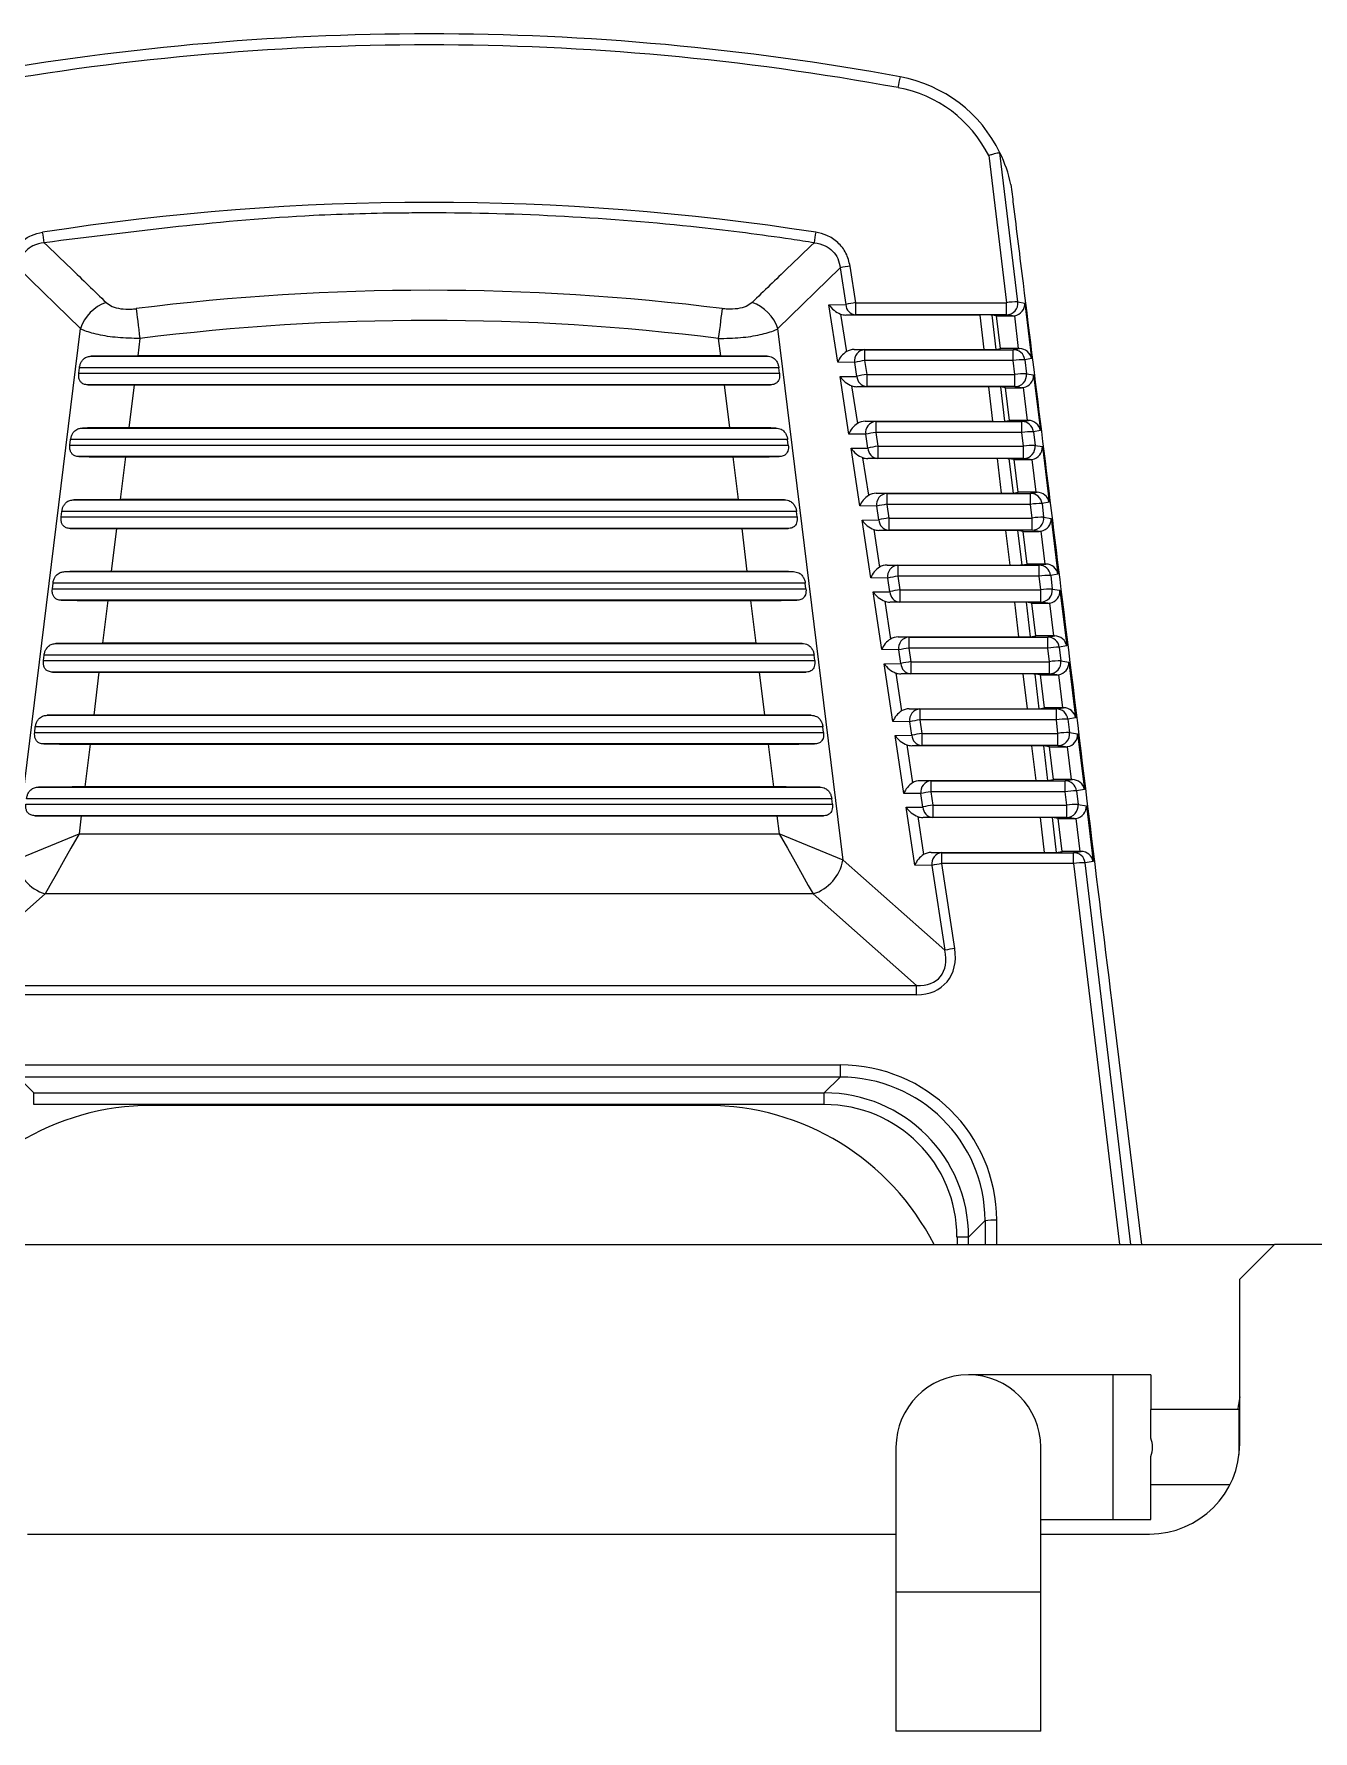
# Model space of a CAD drawing. Extents: x 8 to 113, y 0 to 87.
# Drawn here: x 48.665 to 49.769, y 40.439 to 41.904 of the extents above; entities that cross this region are included whole.
import ezdxf

# ---------------------------------------------------------------- set-up
doc = ezdxf.new("R2010")
doc.units = 0
doc.header["$MEASUREMENT"] = 0
doc.layers.add('OBJECT', color=7, linetype='CONTINUOUS')

msp = doc.modelspace()

# ---------------------------------------------------------------- linework, layer by layer
at = {"layer": 'OBJECT'}
for p, q in [((49.4892, 41.7987), (49.5044, 41.6717)), ((49.5143, 41.6724), (49.4989, 41.8011)), ((49.4989, 41.8011), (49.4989, 41.801)), ((48.7049, 41.6493), (48.651, 41.7017)), ((49.307, 41.6493), (49.3609, 41.7017)), ((49.3609, 41.7017), (49.3658, 41.6701)), ((49.3744, 41.6717), (49.3695, 41.7033)), ((49.3512, 41.6699), (49.3658, 41.6701)), ((49.3589, 41.6203), (49.3512, 41.6699)), ((49.3744, 41.6717), (49.5044, 41.6717)), ((49.3744, 41.6612), (49.3744, 41.6717)), ((49.5044, 41.6612), (49.5044, 41.6717)), ((49.5143, 41.6724), (49.5203, 41.6714)), ((49.5203, 41.6714), (49.5262, 41.6234)), ((49.3613, 41.6619), (49.3663, 41.6294)), ((49.3744, 41.6612), (49.3659, 41.661)), ((49.4818, 41.661), (49.3659, 41.661)), ((49.5044, 41.6612), (49.3744, 41.6612)), ((49.4854, 41.6313), (49.4818, 41.661)), ((49.4959, 41.6603), (49.4918, 41.661)), ((49.4918, 41.661), (49.4954, 41.6314)), ((49.4959, 41.6603), (49.5098, 41.6603)), ((49.4994, 41.632), (49.4959, 41.6603)), ((49.5098, 41.6603), (49.5044, 41.6612)), ((49.515, 41.632), (49.5116, 41.6604)), ((48.6486, 41.1905), (48.7049, 41.6493)), ((48.7562, 41.6407), (48.7543, 41.6257)), ((49.2557, 41.6407), (49.2576, 41.6257)), ((49.3634, 41.1905), (49.307, 41.6493)), ((48.7142, 41.6255), (49.2977, 41.6255)), ((49.2576, 41.6257), (48.7543, 41.6257)), ((49.3729, 41.6313), (49.382, 41.6311)), ((49.3729, 41.6313), (49.4854, 41.6313)), ((49.382, 41.6311), (49.382, 41.6217)), ((49.382, 41.6311), (49.5104, 41.6311)), ((49.382, 41.6217), (49.3839, 41.6097)), ((49.5104, 41.6217), (49.382, 41.6217)), ((49.4954, 41.6314), (49.4994, 41.632)), ((49.515, 41.632), (49.4994, 41.632)), ((49.5104, 41.6311), (49.5157, 41.632)), ((49.5104, 41.6217), (49.5104, 41.6311)), ((49.5118, 41.6097), (49.5104, 41.6217)), ((49.5262, 41.6234), (49.5203, 41.6224)), ((49.5203, 41.6224), (49.5218, 41.6104)), ((48.7034, 41.6108), (48.704, 41.6155)), ((48.7034, 41.6108), (49.3085, 41.6108)), ((49.3079, 41.6155), (48.704, 41.6155)), ((49.3085, 41.6108), (49.3079, 41.6155)), ((49.3735, 41.6201), (49.3589, 41.6203)), ((49.3608, 41.6079), (49.3753, 41.6081)), ((49.3684, 41.5583), (49.3608, 41.6079)), ((49.3753, 41.6081), (49.3735, 41.6201)), ((49.3839, 41.6097), (49.3839, 41.5992)), ((49.3839, 41.6097), (49.5118, 41.6097)), ((49.5118, 41.5992), (49.5118, 41.6097)), ((49.5218, 41.6104), (49.5279, 41.6094)), ((49.5279, 41.6094), (49.5338, 41.5614)), ((49.3007, 41.6008), (48.7112, 41.6008)), ((48.7513, 41.6007), (48.7467, 41.5637)), ((48.7513, 41.6007), (49.2607, 41.6007)), ((49.2607, 41.6007), (49.2652, 41.5637)), ((49.3708, 41.5999), (49.3758, 41.5674)), ((49.3839, 41.5992), (49.3754, 41.5991)), ((49.4893, 41.5991), (49.3754, 41.5991)), ((49.5118, 41.5992), (49.3839, 41.5992)), ((49.4928, 41.5693), (49.4893, 41.5991)), ((49.5036, 41.5983), (49.4993, 41.599)), ((49.4993, 41.599), (49.5028, 41.5693)), ((49.5036, 41.5983), (49.5174, 41.5983)), ((49.507, 41.57), (49.5036, 41.5983)), ((49.5174, 41.5983), (49.5118, 41.5992)), ((49.5227, 41.57), (49.5192, 41.5984)), ((48.7066, 41.5635), (49.3053, 41.5635)), ((49.2652, 41.5637), (48.7467, 41.5637)), ((49.3825, 41.5693), (49.3916, 41.5691)), ((49.3825, 41.5693), (49.4928, 41.5693)), ((49.3916, 41.5691), (49.3916, 41.5596)), ((49.3916, 41.5691), (49.5179, 41.5691)), ((49.5028, 41.5693), (49.507, 41.57)), ((49.5227, 41.57), (49.507, 41.57)), ((49.5179, 41.5691), (49.5234, 41.57)), ((49.5179, 41.5596), (49.5179, 41.5691)), ((48.6958, 41.5488), (48.6964, 41.5535)), ((48.6958, 41.5488), (49.3161, 41.5488)), ((49.3155, 41.5535), (48.6964, 41.5535)), ((49.3161, 41.5488), (49.3155, 41.5535)), ((49.383, 41.5581), (49.3684, 41.5583)), ((49.3848, 41.5462), (49.383, 41.5581)), ((49.3916, 41.5596), (49.3934, 41.5478)), ((49.5179, 41.5596), (49.3916, 41.5596)), ((49.3934, 41.5478), (49.3934, 41.5372)), ((49.3934, 41.5478), (49.5193, 41.5478)), ((49.5193, 41.5478), (49.5179, 41.5596)), ((49.5193, 41.5372), (49.5193, 41.5478)), ((49.5338, 41.5614), (49.5278, 41.5603)), ((49.5278, 41.5603), (49.5292, 41.5484)), ((49.5292, 41.5484), (49.5355, 41.5474)), ((49.5355, 41.5474), (49.5414, 41.4994)), ((49.3083, 41.5388), (48.7036, 41.5388)), ((48.7437, 41.5387), (48.7391, 41.5017)), ((48.7437, 41.5387), (49.2683, 41.5387)), ((49.2683, 41.5387), (49.2728, 41.5017)), ((49.3703, 41.546), (49.3848, 41.5462)), ((49.3779, 41.4963), (49.3703, 41.546)), ((49.3803, 41.5379), (49.3853, 41.5054)), ((49.3934, 41.5372), (49.3849, 41.5371)), ((49.4967, 41.5371), (49.3849, 41.5371)), ((49.5193, 41.5372), (49.3934, 41.5372)), ((49.5003, 41.5072), (49.4967, 41.5371)), ((49.5112, 41.5363), (49.5067, 41.537)), ((49.5067, 41.537), (49.5103, 41.5073)), ((49.5112, 41.5363), (49.525, 41.5363)), ((49.5146, 41.508), (49.5112, 41.5363)), ((49.525, 41.5363), (49.5193, 41.5372)), ((49.5303, 41.508), (49.5268, 41.5364)), ((49.392, 41.5072), (49.4011, 41.5071)), ((49.392, 41.5072), (49.5003, 41.5072)), ((49.4011, 41.5071), (49.4011, 41.4976)), ((49.4011, 41.5071), (49.5253, 41.5071)), ((49.5103, 41.5073), (49.5146, 41.508)), ((49.5303, 41.508), (49.5146, 41.508)), ((49.5253, 41.5071), (49.531, 41.508)), ((49.5253, 41.4976), (49.5253, 41.5071)), ((48.6882, 41.4868), (48.6888, 41.4915)), ((49.3232, 41.4915), (48.6888, 41.4915)), ((48.699, 41.5015), (49.3129, 41.5015)), ((49.2728, 41.5017), (48.7391, 41.5017)), ((49.3237, 41.4868), (49.3232, 41.4915)), ((49.3925, 41.496), (49.3779, 41.4963)), ((49.3943, 41.4842), (49.3925, 41.496)), ((49.4011, 41.4976), (49.4029, 41.4858)), ((49.5253, 41.4976), (49.4011, 41.4976)), ((49.5267, 41.4858), (49.5253, 41.4976)), ((49.5414, 41.4994), (49.5352, 41.4983)), ((49.5352, 41.4983), (49.5366, 41.4865)), ((48.6882, 41.4868), (49.3237, 41.4868)), ((49.316, 41.4768), (48.696, 41.4768)), ((48.736, 41.4767), (48.7315, 41.4397)), ((48.736, 41.4767), (49.2759, 41.4767)), ((49.2759, 41.4767), (49.2804, 41.4397)), ((49.3798, 41.484), (49.3943, 41.4842)), ((49.3874, 41.4342), (49.3798, 41.484)), ((49.3899, 41.4759), (49.3949, 41.4433)), ((49.4029, 41.4753), (49.3944, 41.4751)), ((49.5041, 41.4751), (49.3944, 41.4751)), ((49.4029, 41.4858), (49.4029, 41.4753)), ((49.4029, 41.4858), (49.5267, 41.4858)), ((49.5267, 41.4753), (49.4029, 41.4753)), ((49.5077, 41.4452), (49.5041, 41.4751)), ((49.5188, 41.4743), (49.5141, 41.4751)), ((49.5141, 41.4751), (49.5177, 41.4453)), ((49.5188, 41.4743), (49.5327, 41.4743)), ((49.5223, 41.446), (49.5188, 41.4743)), ((49.5267, 41.4753), (49.5267, 41.4858)), ((49.5327, 41.4743), (49.5267, 41.4753)), ((49.5379, 41.446), (49.5344, 41.4744)), ((49.5366, 41.4865), (49.5431, 41.4854)), ((49.5431, 41.4854), (49.549, 41.4374)), ((49.4015, 41.4452), (49.4106, 41.4451)), ((49.4015, 41.4452), (49.5077, 41.4452)), ((49.4106, 41.4451), (49.4106, 41.4356)), ((49.4106, 41.4451), (49.5327, 41.4451)), ((49.5177, 41.4453), (49.5223, 41.446)), ((49.5379, 41.446), (49.5223, 41.446)), ((49.5327, 41.4451), (49.5386, 41.446)), ((49.5327, 41.4356), (49.5327, 41.4451)), ((48.6914, 41.4395), (49.3205, 41.4395)), ((49.2804, 41.4397), (48.7315, 41.4397)), ((49.402, 41.434), (49.3874, 41.4342)), ((49.4038, 41.4222), (49.402, 41.434)), ((49.4106, 41.4356), (49.4124, 41.4238)), ((49.5327, 41.4356), (49.4106, 41.4356)), ((49.5342, 41.4238), (49.5327, 41.4356)), ((49.549, 41.4374), (49.5427, 41.4363)), ((49.5427, 41.4363), (49.5441, 41.4245)), ((48.6806, 41.4248), (48.6812, 41.4295)), ((48.6806, 41.4248), (49.3314, 41.4248)), ((49.3308, 41.4295), (48.6812, 41.4295)), ((49.3314, 41.4248), (49.3308, 41.4295)), ((49.3893, 41.422), (49.4038, 41.4222)), ((49.3969, 41.3722), (49.3893, 41.422)), ((49.4124, 41.4238), (49.4124, 41.4133)), ((49.4124, 41.4238), (49.5342, 41.4238)), ((49.5342, 41.4133), (49.5342, 41.4238)), ((49.5441, 41.4245), (49.5507, 41.4234)), ((49.5507, 41.4234), (49.5566, 41.3754)), ((49.3236, 41.4148), (48.6884, 41.4148)), ((48.7284, 41.4147), (48.7239, 41.3777)), ((48.7284, 41.4147), (49.2835, 41.4147)), ((49.2835, 41.4147), (49.288, 41.3777)), ((49.3994, 41.414), (49.4044, 41.3813)), ((49.4124, 41.4133), (49.404, 41.4132)), ((49.5116, 41.4132), (49.404, 41.4132)), ((49.5342, 41.4133), (49.4124, 41.4133)), ((49.5152, 41.3832), (49.5116, 41.4132)), ((49.5264, 41.4123), (49.5216, 41.4131)), ((49.5216, 41.4131), (49.5251, 41.3833)), ((49.5264, 41.4123), (49.5403, 41.4123)), ((49.5299, 41.384), (49.5264, 41.4123)), ((49.5403, 41.4123), (49.5342, 41.4133)), ((49.5455, 41.384), (49.542, 41.4124)), ((48.6838, 41.3775), (49.3281, 41.3775)), ((49.288, 41.3777), (48.7239, 41.3777)), ((49.4115, 41.372), (49.3969, 41.3722)), ((49.411, 41.3832), (49.4201, 41.383)), ((49.411, 41.3832), (49.5152, 41.3832)), ((49.4133, 41.3603), (49.4115, 41.372)), ((49.4201, 41.383), (49.4201, 41.3736)), ((49.4201, 41.383), (49.5402, 41.383)), ((49.4201, 41.3736), (49.4219, 41.3618)), ((49.5402, 41.3736), (49.4201, 41.3736)), ((49.5251, 41.3833), (49.5299, 41.384)), ((49.5455, 41.384), (49.5299, 41.384)), ((49.5402, 41.383), (49.5462, 41.384)), ((49.5402, 41.3736), (49.5402, 41.383)), ((49.5416, 41.3618), (49.5402, 41.3736)), ((49.5566, 41.3754), (49.5501, 41.3743)), ((49.5501, 41.3743), (49.5515, 41.3625)), ((48.673, 41.3628), (48.6735, 41.3675)), ((48.673, 41.3628), (49.339, 41.3628)), ((49.3384, 41.3675), (48.6735, 41.3675)), ((49.339, 41.3628), (49.3384, 41.3675)), ((49.3988, 41.36), (49.4133, 41.3603)), ((49.4065, 41.3102), (49.3988, 41.36)), ((49.4219, 41.3618), (49.4219, 41.3513)), ((49.4219, 41.3618), (49.5416, 41.3618)), ((49.5416, 41.3513), (49.5416, 41.3618)), ((49.5515, 41.3625), (49.5583, 41.3614)), ((49.5583, 41.3614), (49.5642, 41.3134)), ((49.3312, 41.3528), (48.6808, 41.3528)), ((48.7208, 41.3527), (48.7163, 41.3157)), ((48.7208, 41.3527), (49.2911, 41.3527)), ((49.2911, 41.3527), (49.2957, 41.3157)), ((49.4089, 41.352), (49.4139, 41.3193)), ((49.4219, 41.3513), (49.4135, 41.3512)), ((49.519, 41.3512), (49.4135, 41.3512)), ((49.5416, 41.3513), (49.4219, 41.3513)), ((49.5226, 41.3211), (49.519, 41.3512)), ((49.534, 41.3503), (49.529, 41.3511)), ((49.529, 41.3511), (49.5326, 41.3212)), ((49.534, 41.3503), (49.5479, 41.3503)), ((49.5375, 41.322), (49.534, 41.3503)), ((49.5479, 41.3503), (49.5416, 41.3513)), ((49.5531, 41.322), (49.5496, 41.3504)), ((48.6762, 41.3155), (49.3358, 41.3155)), ((49.2957, 41.3157), (48.7163, 41.3157)), ((49.4205, 41.3211), (49.4297, 41.321)), ((49.4205, 41.3211), (49.5226, 41.3211)), ((49.4297, 41.321), (49.4297, 41.3115)), ((49.4297, 41.321), (49.5476, 41.321)), ((49.5326, 41.3212), (49.5375, 41.322)), ((49.5531, 41.322), (49.5375, 41.322)), ((49.5476, 41.321), (49.5538, 41.322)), ((49.5476, 41.3115), (49.5476, 41.321)), ((49.5642, 41.3134), (49.5575, 41.3122)), ((48.6654, 41.3008), (48.6659, 41.3055)), ((48.6654, 41.3008), (49.3466, 41.3008)), ((49.346, 41.3055), (48.6659, 41.3055)), ((49.3466, 41.3008), (49.346, 41.3055)), ((49.4211, 41.3099), (49.4065, 41.3102)), ((49.4228, 41.2983), (49.4211, 41.3099)), ((49.4297, 41.3115), (49.4314, 41.2999)), ((49.5476, 41.3115), (49.4297, 41.3115)), ((49.4314, 41.2999), (49.4314, 41.2893)), ((49.4314, 41.2999), (49.549, 41.2999)), ((49.549, 41.2999), (49.5476, 41.3115)), ((49.549, 41.2893), (49.549, 41.2999)), ((49.5575, 41.3122), (49.5589, 41.3006)), ((49.5589, 41.3006), (49.5659, 41.2994)), ((49.5659, 41.2994), (49.5718, 41.2514)), ((49.3388, 41.2908), (48.6731, 41.2908)), ((48.7132, 41.2907), (48.7087, 41.2537)), ((48.7132, 41.2907), (49.2987, 41.2907)), ((49.2987, 41.2907), (49.3033, 41.2537)), ((49.4083, 41.2981), (49.4228, 41.2983)), ((49.416, 41.2481), (49.4083, 41.2981)), ((49.4184, 41.29), (49.4234, 41.2573)), ((49.4314, 41.2893), (49.423, 41.2892)), ((49.5264, 41.2892), (49.423, 41.2892)), ((49.549, 41.2893), (49.4314, 41.2893)), ((49.5301, 41.2591), (49.5264, 41.2892)), ((49.5416, 41.2883), (49.5364, 41.2891)), ((49.5364, 41.2891), (49.54, 41.2592)), ((49.5416, 41.2883), (49.5555, 41.2883)), ((49.5451, 41.26), (49.5416, 41.2883)), ((49.5555, 41.2883), (49.549, 41.2893)), ((49.5607, 41.26), (49.5572, 41.2884)), ((49.4301, 41.2591), (49.4392, 41.259)), ((49.4301, 41.2591), (49.5301, 41.2591)), ((49.4392, 41.259), (49.4392, 41.2495)), ((49.4392, 41.259), (49.5551, 41.259)), ((49.54, 41.2592), (49.5451, 41.26)), ((49.5607, 41.26), (49.5451, 41.26)), ((49.5551, 41.259), (49.5614, 41.26)), ((49.5551, 41.2495), (49.5551, 41.259)), ((49.3536, 41.2435), (48.6583, 41.2435)), ((48.6686, 41.2535), (49.3434, 41.2535)), ((49.3033, 41.2537), (48.7087, 41.2537)), ((49.3542, 41.2388), (49.3536, 41.2435)), ((49.4306, 41.2479), (49.416, 41.2481)), ((49.4324, 41.2363), (49.4306, 41.2479)), ((49.4392, 41.2495), (49.441, 41.2379)), ((49.5551, 41.2495), (49.4392, 41.2495)), ((49.5565, 41.2379), (49.5551, 41.2495)), ((49.5718, 41.2514), (49.565, 41.2502)), ((49.565, 41.2502), (49.5664, 41.2386)), ((48.6577, 41.2388), (49.3542, 41.2388)), ((49.3464, 41.2288), (48.6655, 41.2288)), ((48.7056, 41.2287), (48.7037, 41.2133)), ((48.7056, 41.2287), (49.3063, 41.2287)), ((49.3063, 41.2287), (49.3082, 41.2133)), ((49.4178, 41.2361), (49.4324, 41.2363)), ((49.4255, 41.1861), (49.4178, 41.2361)), ((49.4279, 41.2281), (49.4329, 41.1952)), ((49.441, 41.2274), (49.4325, 41.2272)), ((49.5339, 41.2272), (49.4325, 41.2272)), ((49.441, 41.2379), (49.441, 41.2274)), ((49.441, 41.2379), (49.5565, 41.2379)), ((49.5565, 41.2274), (49.441, 41.2274)), ((49.5375, 41.1971), (49.5339, 41.2272)), ((49.5492, 41.2263), (49.5439, 41.2272)), ((49.5439, 41.2272), (49.5475, 41.1972)), ((49.5492, 41.2263), (49.5631, 41.2263)), ((49.5527, 41.198), (49.5492, 41.2263)), ((49.5565, 41.2274), (49.5565, 41.2379)), ((49.5631, 41.2263), (49.5565, 41.2274)), ((49.5683, 41.198), (49.5648, 41.2264)), ((49.5664, 41.2386), (49.5736, 41.2374)), ((49.5736, 41.2374), (49.5795, 41.1894)), ((48.6486, 41.1905), (48.7037, 41.2133)), ((48.7037, 41.2133), (49.3082, 41.2133)), ((49.3634, 41.1905), (49.3082, 41.2133)), ((49.4396, 41.1971), (49.4487, 41.1969)), ((49.4396, 41.1971), (49.5375, 41.1971)), ((49.4487, 41.1875), (49.4487, 41.1969)), ((49.4487, 41.1969), (49.5625, 41.1969)), ((49.5475, 41.1972), (49.5527, 41.198)), ((49.5683, 41.198), (49.5527, 41.198)), ((49.5625, 41.1969), (49.569, 41.198)), ((49.5625, 41.1875), (49.5625, 41.1969)), ((49.4513, 41.1127), (49.3634, 41.1905)), ((49.4401, 41.1859), (49.4255, 41.1861)), ((49.4401, 41.1859), (49.4513, 41.1127)), ((49.4599, 41.1143), (49.4487, 41.1875)), ((49.5625, 41.1875), (49.4487, 41.1875)), ((49.5625, 41.1875), (49.602, 40.8587)), ((49.5795, 41.1894), (49.5724, 41.1882)), ((49.612, 40.8587), (49.5724, 41.1882)), ((48.6743, 41.1614), (48.585, 41.0823)), ((49.3376, 41.1614), (48.6743, 41.1614)), ((49.3376, 41.1614), (49.4269, 41.0823)), ((48.585, 41.0823), (49.4269, 41.0823)), ((49.4269, 41.0742), (49.4269, 41.0823)), ((49.4269, 41.0742), (48.585, 41.0742)), ((49.5955, 41.0673), (49.6211, 40.8587)), ((48.651, 41.0137), (49.361, 41.0137)), ((49.361, 41.0137), (49.361, 41.0032)), ((49.361, 41.0032), (48.651, 41.0032)), ((48.651, 41.0032), (48.6647, 40.9895)), ((49.361, 41.0032), (49.3472, 40.9895)), ((48.6647, 40.9895), (49.3472, 40.9895)), ((48.6647, 40.9795), (48.6647, 40.9895)), ((49.3472, 40.9795), (48.6647, 40.9795)), ((49.246, 40.9787), (48.766, 40.9787)), ((49.3472, 40.9795), (49.3472, 40.9895)), ((49.4718, 40.8649), (49.4861, 40.8793)), ((49.4861, 40.8793), (49.4862, 40.8587)), ((49.4962, 40.8587), (49.4961, 40.8798)), ((49.4718, 40.8649), (49.4618, 40.8649)), ((49.4618, 40.8649), (49.4618, 40.8587)), ((49.4718, 40.8587), (49.4718, 40.8649)), ((48.626, 40.8587), (49.736, 40.8587)), ((49.736, 40.8587), (49.706, 40.8287)), ((50.6069, 40.8587), (49.736, 40.8587)), ((49.706, 40.6867), (49.706, 40.8287)), ((49.5966, 40.7462), (49.4716, 40.7462)), ((49.6291, 40.7462), (49.5966, 40.7462)), ((49.5966, 40.6212), (49.5966, 40.7462)), ((49.6291, 40.7462), (49.6291, 40.7162)), ((49.6291, 40.6916), (49.6291, 40.7162)), ((49.7054, 40.7162), (49.6291, 40.7162)), ((49.7054, 40.6773), (49.7054, 40.7162)), ((49.4091, 40.6837), (49.4091, 40.5587)), ((49.5341, 40.5587), (49.5341, 40.6837)), ((49.6291, 40.6512), (49.6291, 40.6758)), ((49.6974, 40.6512), (49.6291, 40.6512)), ((49.6291, 40.6212), (49.6291, 40.6512)), ((49.5341, 40.6212), (49.5966, 40.6212)), ((49.5966, 40.6212), (49.6291, 40.6212)), ((48.6591, 40.6087), (49.4091, 40.6087)), ((49.5341, 40.6087), (49.628, 40.6087)), ((49.4091, 40.5587), (49.4091, 40.4387)), ((49.4716, 40.5587), (49.4091, 40.5587)), ((49.5341, 40.5587), (49.4716, 40.5587)), ((49.5341, 40.4387), (49.5341, 40.5587)), ((49.4716, 40.4387), (49.4091, 40.4387)), ((49.5341, 40.4387), (49.4716, 40.4387))]:
    msp.add_line(p, q, dxfattribs=at)
at = {"layer": 'OBJECT', "flags": 128}
for points in [[(48.7529, 41.6665), (48.7532, 41.6643), (48.7535, 41.6618), (48.7539, 41.6588), (48.7543, 41.6556), (48.7548, 41.6521), (48.7552, 41.6484), (48.7557, 41.6446), (48.7562, 41.6407)], [(49.259, 41.6665), (49.2587, 41.6643), (49.2584, 41.6618), (49.258, 41.6588), (49.2576, 41.6556), (49.2572, 41.6521), (49.2567, 41.6484), (49.2562, 41.6446), (49.2557, 41.6407)], [(48.7037, 41.2133), (48.6967, 41.2008), (48.6899, 41.1889), (48.6838, 41.178), (48.6785, 41.1687), (48.6743, 41.1614)], [(49.3082, 41.2133), (49.3153, 41.2008), (49.322, 41.1889), (49.3282, 41.178), (49.3334, 41.1687), (49.3376, 41.1614)]]:
    msp.add_lwpolyline(points, dxfattribs=at)
at = {"layer": 'OBJECT'}
for centre, radius, start, end in [((49.006, 39.6537), 2.25, 79.5863, 100.4137), ((49.006, 39.6542), 2.24, 79.5863, 100.4137), ((49.6511, 41.8155), 0.2439, 167.8963, 170.1241), ((49.391, 41.7491), 0.11, 26.7863, 79.5863), ((49.391, 41.7486), 0.12, 25.9218, 79.5863), ((49.391, 41.7486), 0.12, 12.1071, 25.9218), ((47.9335, 41.6161), 0.7478, 8.2522, 8.9557), ((50.0785, 41.6161), 0.7478, 171.0443, 171.7478), ((49.3858, 41.591), 0.1135, 98.2264, 102.6392), ((49.006, 39.6537), 2.0287, 82.8353, 97.1647), ((48.739, 41.6379), 0.036, 109.3269, 161.5398), ((49.2729, 41.6379), 0.036, 18.4602, 70.6731), ((49.3906, 41.5594), 0.1135, 98.226, 102.6396), ((49.375, 41.6704), 0.00928, 181.9162, 265.8072), ((49.5131, 41.6187), 0.0537, 88.6732, 99.288), ((49.5044, 41.6712), 0.01, 270.078, 6.9898), ((49.006, 39.6537), 2.0027, 82.8353, 97.1647), ((49.3829, 41.6216), 0.0096, 95.3139, 188.9534), ((49.3983, 41.5094), 0.1135, 98.2261, 102.6396), ((49.5104, 41.6212), 0.01, 6.9758, 89.9377), ((49.5191, 41.5687), 0.0537, 88.6741, 99.2875), ((49.4001, 41.4974), 0.1135, 98.2264, 102.6398), ((49.3846, 41.6085), 0.00928, 181.9162, 265.8074), ((49.5118, 41.6092), 0.01, 270.0777, 6.9901), ((49.5205, 41.5567), 0.0537, 88.6744, 99.2868), ((49.3925, 41.5596), 0.0096, 95.3136, 188.9535), ((49.5178, 41.5591), 0.01, 6.9752, 89.9383), ((49.4078, 41.4473), 0.1135, 98.2266, 102.6391), ((49.4096, 41.4354), 0.1135, 98.2262, 102.6395), ((49.5265, 41.5066), 0.0537, 88.6733, 99.2879), ((49.5279, 41.4947), 0.0537, 88.6741, 99.2873), ((49.5193, 41.5472), 0.01, 270.0777, 6.99), ((49.3941, 41.5465), 0.00928, 181.9162, 265.8073), ((49.402, 41.4975), 0.0096, 95.3138, 188.9534), ((49.5253, 41.4971), 0.01, 6.9758, 89.9379), ((49.4173, 41.3853), 0.1135, 98.2263, 102.6394), ((49.534, 41.4446), 0.0537, 88.6738, 99.2873), ((49.4191, 41.3735), 0.1135, 98.2263, 102.6395), ((49.4036, 41.4845), 0.00928, 181.9162, 265.8073), ((49.5267, 41.4853), 0.01, 270.0777, 6.99), ((49.5354, 41.4328), 0.0537, 88.6739, 99.2873), ((49.4115, 41.4355), 0.0096, 95.3139, 188.9533), ((49.5327, 41.4351), 0.01, 6.9756, 89.9381), ((49.4269, 41.3232), 0.1135, 98.2266, 102.6393), ((49.5414, 41.3826), 0.0537, 88.6742, 99.287), ((49.4287, 41.3115), 0.1135, 98.2263, 102.6394), ((49.4131, 41.4225), 0.00928, 181.916, 265.8075), ((49.5341, 41.4233), 0.01, 270.0777, 6.99), ((49.5428, 41.3708), 0.0537, 88.6737, 99.2875), ((49.421, 41.3735), 0.0096, 95.3138, 188.9534), ((49.4364, 41.2612), 0.1135, 98.2263, 102.6394), ((49.5402, 41.373), 0.01, 6.9756, 89.9381), ((49.5489, 41.3205), 0.0537, 88.674, 99.2871), ((49.4382, 41.2495), 0.1135, 98.2262, 102.6396), ((49.4226, 41.3606), 0.00928, 181.9162, 265.8073), ((49.5416, 41.3613), 0.01, 270.0777, 6.9898), ((49.5503, 41.3088), 0.0537, 88.674, 99.2873), ((49.4305, 41.3114), 0.0096, 95.3139, 188.9533), ((49.5476, 41.311), 0.01, 6.9756, 89.9381), ((49.4459, 41.1992), 0.1135, 98.2265, 102.6393), ((49.4477, 41.1875), 0.1135, 98.2263, 102.6396), ((49.5563, 41.2585), 0.0537, 88.6741, 99.2871), ((49.549, 41.2993), 0.01, 270.0777, 6.9898), ((49.5577, 41.2469), 0.0537, 88.674, 99.2872), ((49.4321, 41.2986), 0.00928, 181.9161, 265.8071), ((49.4401, 41.2494), 0.0096, 95.3138, 188.9534), ((49.5551, 41.249), 0.01, 6.9756, 89.9381), ((49.4554, 41.1372), 0.1135, 98.2263, 102.6395), ((49.5637, 41.1965), 0.0537, 88.674, 99.2872), ((49.4572, 41.1256), 0.1135, 98.2263, 102.6395), ((49.4416, 41.2366), 0.00928, 181.9162, 265.8073), ((49.5564, 41.2374), 0.01, 270.0777, 6.9898), ((49.5651, 41.1849), 0.0537, 88.674, 99.2872), ((49.4496, 41.1874), 0.0096, 95.3137, 188.9537), ((49.5625, 41.187), 0.01, 6.9756, 89.9382), ((48.6854, 41.1971), 0.0374, 190.184, 252.8161), ((49.3265, 41.1971), 0.0374, 287.1839, 349.816), ((49.4649, 41.0751), 0.1135, 98.2263, 102.6396), ((49.5712, 41.1345), 0.0537, 88.674, 99.2872), ((49.4762, 41.0019), 0.1135, 98.2263, 102.6395), ((48.766, 40.7587), 0.22, 90, 152.9643), ((49.246, 40.7587), 0.22, 27.0357, 90), ((49.4941, 40.822), 0.0578, 88.0801, 97.9797), ((49.4716, 40.6837), 0.0625, 90, 180), ((49.4716, 40.6837), 0.0625, 0, 90), ((49.628, 40.6867), 0.078, 270, 0)]:
    msp.add_arc(centre, radius, start, end, dxfattribs=at)
for centre, major_axis, ratio, start_param, end_param in [((49.006, 39.588), (0, 2.1703), 0.999535, 6.128671, 6.4377), ((49.3598, 41.671), (0.00979, -0.00828), 0.557988, 4.235556, 5.289967), ((49.5104, 41.6702), (0.00734, 0.00707), 0.946913, 4.094356, 5.612792), ((49.3656, 41.671), (0.0115, -0.0009), 0.862782, 4.392937, 4.799198), ((49.4818, 41.661), (0.0101, 0), 0.008673, 0.053472, 1.565554), ((49.5098, 41.6703), (0.00989, -0.0016), 0.998514, 4.873219, 5.047119), ((48.7543, 41.6251), (0.0605, 0), 0.008662, 1.569733, 2.294663), ((49.2577, 41.6251), (0.0605, 0), 0.008662, 0.84693, 1.57186), ((49.3675, 41.6214), (0.00769, 0.00883), 0.591833, 1.09893, 2.153342), ((49.3733, 41.6213), (0.0115, -0.0012), 0.861198, 1.691488, 2.30922), ((49.4853, 41.6314), (0.0101, 0), 0.00868, 4.719713, 6.231796), ((49.515, 41.6321), (0.0101, 0), 0.008662, 4.713453, 4.783553), ((49.5163, 41.6221), (0.00821, -0.00613), 0.948914, 0.789132, 2.237468), ((49.3694, 41.609), (0.00979, -0.00828), 0.557988, 4.235556, 5.289967), ((49.518, 41.6082), (0.00734, 0.00707), 0.946913, 4.094356, 5.612792), ((48.7513, 41.6012), (0.0605, 0), 0.008662, 3.986395, 4.711325), ((49.2606, 41.6012), (0.0605, 0), 0.008662, 4.713453, 5.438383), ((49.3752, 41.6091), (0.0115, -0.0009), 0.862782, 4.392937, 4.799198), ((49.4892, 41.599), (0.0101, 0), 0.008673, 0.053472, 1.565554), ((49.5174, 41.6083), (0.00989, -0.0016), 0.998514, 4.873219, 5.047119), ((48.7467, 41.5631), (0.0605, 0), 0.008662, 1.569733, 2.294663), ((49.2653, 41.5631), (0.0605, 0), 0.008662, 0.84693, 1.57186), ((49.377, 41.5593), (0.00769, 0.00883), 0.591833, 1.09893, 2.153342), ((49.3828, 41.5593), (0.0115, -0.0012), 0.861198, 1.691488, 2.30922), ((49.4928, 41.5693), (0.0101, 0), 0.00868, 4.719713, 6.231796), ((49.5226, 41.5701), (0.0101, 0), 0.008662, 4.713453, 4.783553), ((49.5239, 41.5601), (0.00821, -0.00613), 0.948914, 0.789132, 2.237468), ((49.5256, 41.5462), (0.00734, 0.00707), 0.946913, 4.094356, 5.612792), ((48.7437, 41.5392), (0.0605, 0), 0.008662, 3.986395, 4.711325), ((49.2682, 41.5392), (0.0605, 0), 0.008662, 4.713453, 5.438383), ((49.3789, 41.547), (0.00979, -0.00828), 0.557988, 4.235556, 5.289967), ((49.3847, 41.5471), (0.0115, -0.0009), 0.862782, 4.392937, 4.799198), ((49.4966, 41.537), (0.0101, 0), 0.008673, 0.053472, 1.565554), ((49.525, 41.5463), (0.00989, -0.0016), 0.998514, 4.873219, 5.047119), ((49.3865, 41.4973), (0.00769, 0.00883), 0.591833, 1.09893, 2.153342), ((49.3923, 41.4972), (0.0115, -0.0012), 0.861198, 1.691488, 2.30922), ((49.5002, 41.5073), (0.0101, 0), 0.00868, 4.719713, 6.231796), ((49.5303, 41.5081), (0.0101, 0), 0.008662, 4.713453, 4.783553), ((49.5315, 41.4981), (0.00821, -0.00613), 0.948914, 0.789132, 2.237468), ((48.7391, 41.5011), (0.0605, 0), 0.008662, 1.569733, 2.294663), ((49.2729, 41.5011), (0.0605, 0), 0.008662, 0.84693, 1.57186), ((48.7361, 41.4772), (0.0605, 0), 0.008662, 3.986395, 4.711325), ((49.2758, 41.4772), (0.0605, 0), 0.008662, 4.713453, 5.438383), ((49.3884, 41.485), (0.00979, -0.00828), 0.557988, 4.235556, 5.289967), ((49.3942, 41.4851), (0.0115, -0.0009), 0.862782, 4.392937, 4.799198), ((49.5041, 41.475), (0.0101, 0), 0.008673, 0.053472, 1.565554), ((49.5327, 41.4843), (0.00989, -0.0016), 0.998514, 4.873219, 5.047119), ((49.5332, 41.4842), (0.00734, 0.00707), 0.946913, 4.094356, 5.612792), ((49.4019, 41.4352), (0.0115, -0.0012), 0.861198, 1.691488, 2.30922), ((49.5076, 41.4453), (0.0101, 0), 0.00868, 4.719713, 6.231796), ((49.5379, 41.4461), (0.0101, 0), 0.008662, 4.713453, 4.783553), ((49.5391, 41.4361), (0.00821, -0.00613), 0.948914, 0.789132, 2.237468), ((48.7314, 41.4391), (0.0605, 0), 0.008662, 1.569733, 2.294663), ((49.2805, 41.4391), (0.0605, 0), 0.008662, 0.84693, 1.57186), ((49.396, 41.4353), (0.00769, 0.00883), 0.591833, 1.09893, 2.153342), ((49.3979, 41.4231), (0.00979, -0.00828), 0.557988, 4.235556, 5.289967), ((49.5408, 41.4222), (0.00734, 0.00707), 0.946913, 4.094356, 5.612792), ((48.7285, 41.4152), (0.0605, 0), 0.008662, 3.986395, 4.711325), ((49.2834, 41.4152), (0.0605, 0), 0.008662, 4.713453, 5.438383), ((49.4037, 41.4232), (0.0115, -0.0009), 0.862782, 4.392937, 4.799198), ((49.5115, 41.4131), (0.0101, 0), 0.008673, 0.053472, 1.565554), ((49.5403, 41.4223), (0.00989, -0.0016), 0.998514, 4.873219, 5.047119), ((48.7238, 41.3771), (0.0605, 0), 0.008662, 1.569733, 2.294663), ((49.2881, 41.3771), (0.0605, 0), 0.008662, 0.84693, 1.57186), ((49.4055, 41.3733), (0.00769, 0.00883), 0.591833, 1.09893, 2.153342), ((49.4114, 41.3732), (0.0115, -0.0012), 0.861198, 1.691488, 2.30922), ((49.5151, 41.3833), (0.0101, 0), 0.00868, 4.719713, 6.231796), ((49.5455, 41.3841), (0.0101, 0), 0.008662, 4.713453, 4.783553), ((49.5467, 41.3741), (0.00821, -0.00613), 0.948914, 0.789132, 2.237468), ((49.4074, 41.3611), (0.00979, -0.00828), 0.557988, 4.235556, 5.289967), ((49.5484, 41.3602), (0.00734, 0.00707), 0.946913, 4.094356, 5.612792), ((48.7209, 41.3532), (0.0605, 0), 0.008662, 3.986395, 4.711325), ((49.291, 41.3532), (0.0605, 0), 0.008662, 4.713453, 5.438383), ((49.4132, 41.3612), (0.0115, -0.0009), 0.862782, 4.392937, 4.799198), ((49.5189, 41.3511), (0.0101, 0), 0.008673, 0.053472, 1.565554), ((49.5479, 41.3603), (0.00989, -0.0016), 0.998514, 4.873219, 5.047119), ((48.7162, 41.3151), (0.0605, 0), 0.008662, 1.569733, 2.294663), ((49.2957, 41.3151), (0.0605, 0), 0.008662, 0.84693, 1.57186), ((49.4151, 41.3112), (0.00769, 0.00883), 0.591833, 1.09893, 2.153342), ((49.4209, 41.3111), (0.0115, -0.0012), 0.861198, 1.691488, 2.30922), ((49.5225, 41.3212), (0.0101, 0), 0.00868, 4.719713, 6.231796), ((49.5531, 41.3221), (0.0101, 0), 0.008662, 4.713453, 4.783553), ((49.5543, 41.3121), (0.00821, -0.00613), 0.948914, 0.789132, 2.237468), ((49.556, 41.2982), (0.00734, 0.00707), 0.946913, 4.094356, 5.612792), ((48.7133, 41.2912), (0.0605, 0), 0.008662, 3.986395, 4.711325), ((49.2987, 41.2912), (0.0605, 0), 0.008662, 4.713453, 5.438383), ((49.4169, 41.2991), (0.00979, -0.00828), 0.557988, 4.235556, 5.289967), ((49.4227, 41.2992), (0.0115, -0.0009), 0.862782, 4.392937, 4.799198), ((49.5264, 41.2891), (0.0101, 0), 0.008673, 0.053472, 1.565554), ((49.5555, 41.2983), (0.00989, -0.0016), 0.998514, 4.873219, 5.047119), ((49.4246, 41.2492), (0.00769, 0.00883), 0.591833, 1.09893, 2.153342), ((49.4304, 41.2491), (0.0115, -0.0012), 0.861198, 1.691488, 2.30922), ((49.53, 41.2592), (0.0101, 0), 0.00868, 4.719713, 6.231796), ((49.5607, 41.2601), (0.0101, 0), 0.008662, 4.713453, 4.783553), ((49.5619, 41.2501), (0.00821, -0.00613), 0.948914, 0.789132, 2.237468), ((48.7086, 41.2531), (0.0605, 0), 0.008662, 1.569733, 2.294663), ((49.3033, 41.2531), (0.0605, 0), 0.008662, 0.84693, 1.57186), ((48.7057, 41.2292), (0.0605, 0), 0.008662, 3.986395, 4.711325), ((49.3063, 41.2292), (0.0605, 0), 0.008662, 4.713453, 5.438383), ((49.4264, 41.2372), (0.00979, -0.00828), 0.557988, 4.235556, 5.289967), ((49.4322, 41.2372), (0.0115, -0.0009), 0.862782, 4.392937, 4.799198), ((49.5338, 41.2272), (0.0101, 0), 0.008673, 0.053472, 1.565554), ((49.5631, 41.2363), (0.00989, -0.0016), 0.998514, 4.873219, 5.047119), ((49.5636, 41.2362), (0.00734, 0.00707), 0.946913, 4.094356, 5.612792), ((49.4399, 41.1871), (0.0115, -0.0012), 0.861198, 1.691488, 2.30922), ((49.5374, 41.1972), (0.0101, 0), 0.00868, 4.719713, 6.231796), ((49.5683, 41.1981), (0.0101, 0), 0.008662, 4.713453, 4.783553), ((49.5695, 41.1881), (0.00821, -0.00613), 0.948914, 0.789132, 2.237468), ((49.4341, 41.1872), (0.00769, 0.00883), 0.591833, 1.09893, 2.153342), ((49.4122, 41.1218), (0.0395, -0.0379), 0.729911, 5.63306, 7.044586), ((49.4122, 41.1213), (0.0343, -0.0324), 0.634863, 5.627906, 7.039432), ((49.3606, 40.8788), (0.1299, 0.0387), 0.994537, 5.999728, 7.562929), ((49.3606, 40.8783), (0.1188, 0.0407), 0.993756, 5.959345, 7.522545), ((49.3464, 40.8641), (0.089, 0.089), 0.993631, 5.501585, 7.064785), ((49.3464, 40.8641), (0.0819, 0.0819), 0.992433, 5.501585, 7.064785), ((49.44, 40.6837), (0.1907, 0), 0.327805, 6.15661, 6.409761)]:
    msp.add_ellipse(centre, major_axis=major_axis, ratio=ratio, start_param=start_param, end_param=end_param, dxfattribs=at)
for points, knots in [([(49.4989, 41.8011), (49.4987, 41.8011), (49.4984, 41.8011), (49.4966, 41.8007), (49.494, 41.8001), (49.4915, 41.7994), (49.4898, 41.7989), (49.4892, 41.7987), (49.4892, 41.7987)], [0, 0, 0, 0, 0.219279, 0.438508, 0.659239, 0.882987, 0.985831, 1, 1, 1, 1]), ([(49.5083, 41.7738), (49.509, 41.7681), (49.5125, 41.7396), (49.5273, 41.6202), (49.5557, 41.3905), (49.5812, 41.1834), (49.5955, 41.0673)], [0, 0, 0, 0, 0.024148, 0.120739, 0.507103, 1, 1, 1, 1]), ([(49.3385, 41.7234), (49.3319, 41.7244), (49.2989, 41.7295), (49.1885, 41.7435), (49.0772, 41.7496), (48.966, 41.749), (48.8547, 41.7463), (48.7508, 41.7332), (48.6735, 41.7234)], [0, 0, 0, 0, 0.029968, 0.149857, 0.5, 0.529967, 0.649857, 1, 1, 1, 1]), ([(48.6424, 41.7033), (48.6434, 41.7071), (48.6452, 41.7147), (48.6526, 41.724), (48.6619, 41.7302), (48.6689, 41.7318), (48.6721, 41.7325)], [0, 0, 0, 0, 0.261879, 0.524406, 0.776419, 1, 1, 1, 1]), ([(48.6735, 41.7234), (48.6702, 41.7228), (48.6643, 41.7217), (48.6573, 41.7165), (48.6526, 41.7098), (48.6515, 41.7045), (48.651, 41.7017)], [0, 0, 0, 0, 0.295336, 0.524716, 0.75446, 1, 1, 1, 1]), ([(48.6735, 41.7234), (48.6811, 41.7162), (48.699, 41.6991), (48.7168, 41.6818), (48.7271, 41.6718)], [0, 0, 0, 0, 0.422662, 1, 1, 1, 1]), ([(49.3385, 41.7234), (49.3309, 41.7162), (49.313, 41.6991), (49.2951, 41.6818), (49.2848, 41.6718)], [0, 0, 0, 0, 0.422662, 1, 1, 1, 1]), ([(49.3385, 41.7234), (49.3418, 41.7228), (49.3476, 41.7217), (49.3546, 41.7165), (49.3594, 41.7098), (49.3604, 41.7045), (49.3609, 41.7017)], [0, 0, 0, 0, 0.295336, 0.524716, 0.75446, 1, 1, 1, 1]), ([(49.3695, 41.7033), (49.3686, 41.7071), (49.3667, 41.7147), (49.3593, 41.724), (49.35, 41.7302), (49.3431, 41.7318), (49.3398, 41.7325)], [0, 0, 0, 0, 0.261879, 0.524406, 0.776419, 1, 1, 1, 1]), ([(48.7271, 41.6718), (48.7287, 41.6706), (48.7318, 41.6682), (48.7394, 41.6663), (48.7469, 41.6659), (48.7514, 41.6663), (48.7529, 41.6665)], [0, 0, 0, 0, 0.2889344, 0.5787675, 0.851943, 1, 1, 1, 1]), ([(49.2848, 41.6718), (49.2833, 41.6706), (49.2801, 41.6682), (49.2725, 41.6663), (49.2651, 41.6659), (49.2606, 41.6663), (49.259, 41.6665)], [0, 0, 0, 0, 0.2889344, 0.5787675, 0.851943, 1, 1, 1, 1]), ([(48.7562, 41.6407), (48.7497, 41.6409), (48.7368, 41.6412), (48.7196, 41.6439), (48.7096, 41.6469), (48.7057, 41.6488), (48.7049, 41.6493)], [0, 0, 0, 0, 0.307398, 0.614924, 0.920646, 1, 1, 1, 1]), ([(49.2557, 41.6407), (49.2622, 41.6409), (49.2752, 41.6412), (49.2924, 41.6439), (49.3023, 41.6469), (49.3062, 41.6488), (49.307, 41.6493)], [0, 0, 0, 0, 0.307398, 0.614924, 0.920646, 1, 1, 1, 1]), ([(48.704, 41.6155), (48.7042, 41.6166), (48.7046, 41.6186), (48.7059, 41.6212), (48.7079, 41.6236), (48.7108, 41.6252), (48.7131, 41.6254), (48.7142, 41.6255)], [0, 0, 0, 0, 0.1610224, 0.3213924, 0.4979089, 0.7630046, 1, 1, 1, 1]), ([(49.2977, 41.6255), (49.2993, 41.6254), (49.302, 41.625), (49.305, 41.6227), (49.3068, 41.6199), (49.3076, 41.6175), (49.3079, 41.616), (49.3079, 41.6155)], [0, 0, 0, 0, 0.3459345, 0.5774795, 0.7673166, 0.9280043, 1, 1, 1, 1]), ([(48.7112, 41.6008), (48.71, 41.6009), (48.7078, 41.6011), (48.7054, 41.6028), (48.7039, 41.605), (48.7032, 41.6078), (48.7034, 41.6098), (48.7034, 41.6108)], [0, 0, 0, 0, 0.2782969, 0.4907915, 0.6659713, 0.8421126, 1, 1, 1, 1]), ([(49.3085, 41.6108), (49.3086, 41.6099), (49.3087, 41.6081), (49.3082, 41.6055), (49.307, 41.6033), (49.3048, 41.6014), (49.3025, 41.6009), (49.301, 41.6008), (49.3007, 41.6008)], [0, 0, 0, 0, 0.150358, 0.300705, 0.452233, 0.658976, 0.942862, 1, 1, 1, 1]), ([(48.6964, 41.5535), (48.6966, 41.5546), (48.697, 41.5566), (48.6983, 41.5592), (48.7003, 41.5616), (48.7032, 41.5632), (48.7055, 41.5634), (48.7066, 41.5635)], [0, 0, 0, 0, 0.161023, 0.321391, 0.497909, 0.763005, 1, 1, 1, 1]), ([(49.3053, 41.5635), (49.3069, 41.5634), (49.3096, 41.563), (49.3126, 41.5607), (49.3144, 41.5579), (49.3153, 41.5555), (49.3155, 41.554), (49.3155, 41.5535)], [0, 0, 0, 0, 0.3459348, 0.577479, 0.7673176, 0.9280035, 1, 1, 1, 1]), ([(48.7036, 41.5388), (48.7024, 41.5389), (48.7002, 41.5391), (48.6978, 41.5408), (48.6963, 41.543), (48.6956, 41.5458), (48.6957, 41.5478), (48.6958, 41.5488)], [0, 0, 0, 0, 0.278297, 0.490792, 0.66597, 0.842114, 1, 1, 1, 1]), ([(49.3161, 41.5488), (49.3162, 41.5479), (49.3163, 41.5461), (49.3158, 41.5435), (49.3146, 41.5413), (49.3125, 41.5394), (49.3101, 41.5389), (49.3086, 41.5388), (49.3083, 41.5388)], [0, 0, 0, 0, 0.150358, 0.300704, 0.452233, 0.658976, 0.942862, 1, 1, 1, 1]), ([(48.6888, 41.4915), (48.689, 41.4926), (48.6893, 41.4946), (48.6907, 41.4972), (48.6927, 41.4996), (48.6955, 41.5012), (48.6979, 41.5014), (48.699, 41.5015)], [0, 0, 0, 0, 0.1610223, 0.3213915, 0.4979087, 0.7630045, 1, 1, 1, 1]), ([(49.3129, 41.5015), (49.3145, 41.5014), (49.3172, 41.501), (49.3202, 41.4987), (49.322, 41.4959), (49.3229, 41.4935), (49.3231, 41.492), (49.3232, 41.4915)], [0, 0, 0, 0, 0.345935, 0.577479, 0.767318, 0.928004, 1, 1, 1, 1]), ([(48.696, 41.4768), (48.6947, 41.4769), (48.6926, 41.4771), (48.6902, 41.4788), (48.6887, 41.481), (48.688, 41.4838), (48.6881, 41.4858), (48.6882, 41.4868)], [0, 0, 0, 0, 0.278296, 0.490792, 0.665971, 0.842114, 1, 1, 1, 1]), ([(49.3237, 41.4868), (49.3238, 41.4859), (49.3239, 41.4841), (49.3234, 41.4815), (49.3222, 41.4793), (49.3201, 41.4774), (49.3177, 41.4769), (49.3162, 41.4768), (49.316, 41.4768)], [0, 0, 0, 0, 0.1503577, 0.3007037, 0.4522327, 0.6589763, 0.9428609, 1, 1, 1, 1]), ([(48.6812, 41.4295), (48.6813, 41.4306), (48.6817, 41.4326), (48.683, 41.4352), (48.6851, 41.4376), (48.6879, 41.4392), (48.6903, 41.4394), (48.6914, 41.4395)], [0, 0, 0, 0, 0.161023, 0.321392, 0.497909, 0.763005, 1, 1, 1, 1]), ([(49.3205, 41.4395), (49.3222, 41.4394), (49.3249, 41.439), (49.3278, 41.4367), (49.3296, 41.4339), (49.3305, 41.4315), (49.3307, 41.43), (49.3308, 41.4295)], [0, 0, 0, 0, 0.345935, 0.577479, 0.767317, 0.928004, 1, 1, 1, 1]), ([(48.6884, 41.4148), (48.6871, 41.4149), (48.6849, 41.4151), (48.6826, 41.4168), (48.6811, 41.419), (48.6804, 41.4218), (48.6805, 41.4238), (48.6806, 41.4248)], [0, 0, 0, 0, 0.278296, 0.490792, 0.665971, 0.842114, 1, 1, 1, 1]), ([(49.3314, 41.4248), (49.3314, 41.4239), (49.3315, 41.4221), (49.331, 41.4195), (49.3298, 41.4173), (49.3277, 41.4154), (49.3254, 41.4149), (49.3238, 41.4148), (49.3236, 41.4148)], [0, 0, 0, 0, 0.150358, 0.300704, 0.452233, 0.658976, 0.942862, 1, 1, 1, 1]), ([(48.6735, 41.3675), (48.6737, 41.3686), (48.6741, 41.3706), (48.6754, 41.3732), (48.6775, 41.3756), (48.6803, 41.3772), (48.6827, 41.3774), (48.6838, 41.3775)], [0, 0, 0, 0, 0.161023, 0.321392, 0.497909, 0.763005, 1, 1, 1, 1]), ([(49.3281, 41.3775), (49.3298, 41.3774), (49.3325, 41.377), (49.3355, 41.3747), (49.3372, 41.3719), (49.3381, 41.3695), (49.3383, 41.368), (49.3384, 41.3675)], [0, 0, 0, 0, 0.345935, 0.577479, 0.767317, 0.928004, 1, 1, 1, 1]), ([(48.6808, 41.3528), (48.6795, 41.3529), (48.6773, 41.3531), (48.6749, 41.3548), (48.6735, 41.357), (48.6728, 41.3598), (48.6729, 41.3618), (48.673, 41.3628)], [0, 0, 0, 0, 0.278296, 0.490792, 0.665971, 0.842114, 1, 1, 1, 1]), ([(49.339, 41.3628), (49.339, 41.3619), (49.3391, 41.3601), (49.3386, 41.3575), (49.3375, 41.3553), (49.3353, 41.3534), (49.333, 41.3529), (49.3314, 41.3528), (49.3312, 41.3528)], [0, 0, 0, 0, 0.1503576, 0.3007042, 0.4522328, 0.6589763, 0.9428624, 1, 1, 1, 1]), ([(48.6659, 41.3055), (48.6661, 41.3066), (48.6665, 41.3086), (48.6678, 41.3112), (48.6699, 41.3136), (48.6727, 41.3152), (48.6751, 41.3154), (48.6762, 41.3155)], [0, 0, 0, 0, 0.161023, 0.321392, 0.497909, 0.763005, 1, 1, 1, 1]), ([(49.3358, 41.3155), (49.3374, 41.3154), (49.3401, 41.315), (49.3431, 41.3127), (49.3448, 41.3099), (49.3457, 41.3075), (49.3459, 41.306), (49.346, 41.3055)], [0, 0, 0, 0, 0.3459348, 0.577478, 0.7673169, 0.9280042, 1, 1, 1, 1]), ([(48.6731, 41.2908), (48.6719, 41.2909), (48.6697, 41.2911), (48.6673, 41.2928), (48.6659, 41.295), (48.6652, 41.2978), (48.6653, 41.2998), (48.6654, 41.3008)], [0, 0, 0, 0, 0.278297, 0.490793, 0.665971, 0.842114, 1, 1, 1, 1]), ([(49.3466, 41.3008), (49.3466, 41.2999), (49.3468, 41.2981), (49.3462, 41.2955), (49.3451, 41.2933), (49.3429, 41.2914), (49.3406, 41.2909), (49.339, 41.2908), (49.3388, 41.2908)], [0, 0, 0, 0, 0.150357, 0.300703, 0.452232, 0.658975, 0.942861, 1, 1, 1, 1]), ([(48.6583, 41.2435), (48.6585, 41.2446), (48.6589, 41.2466), (48.6602, 41.2492), (48.6623, 41.2516), (48.6651, 41.2532), (48.6675, 41.2534), (48.6686, 41.2535)], [0, 0, 0, 0, 0.161023, 0.321392, 0.497909, 0.763005, 1, 1, 1, 1]), ([(49.3434, 41.2535), (49.345, 41.2534), (49.3477, 41.253), (49.3507, 41.2507), (49.3525, 41.2479), (49.3533, 41.2455), (49.3535, 41.244), (49.3536, 41.2435)], [0, 0, 0, 0, 0.345935, 0.577478, 0.767317, 0.928004, 1, 1, 1, 1]), ([(48.6655, 41.2288), (48.6643, 41.2289), (48.6621, 41.2291), (48.6597, 41.2308), (48.6583, 41.233), (48.6576, 41.2358), (48.6577, 41.2378), (48.6577, 41.2388)], [0, 0, 0, 0, 0.278297, 0.490793, 0.665971, 0.842114, 1, 1, 1, 1]), ([(49.3542, 41.2388), (49.3543, 41.2379), (49.3544, 41.2361), (49.3538, 41.2335), (49.3527, 41.2313), (49.3505, 41.2294), (49.3482, 41.2289), (49.3467, 41.2288), (49.3464, 41.2288)], [0, 0, 0, 0, 0.150357, 0.300703, 0.452232, 0.658975, 0.942861, 1, 1, 1, 1]), ([(49.706, 40.7273), (49.7056, 40.7252), (49.705, 40.722), (49.7044, 40.7177), (49.7042, 40.7162)], [0, 0, 0, 0, 0.650596, 1, 1, 1, 1])]:
    msp.add_open_spline(points, degree=3, knots=knots, dxfattribs=at)

doc.saveas('drawing.dxf')
